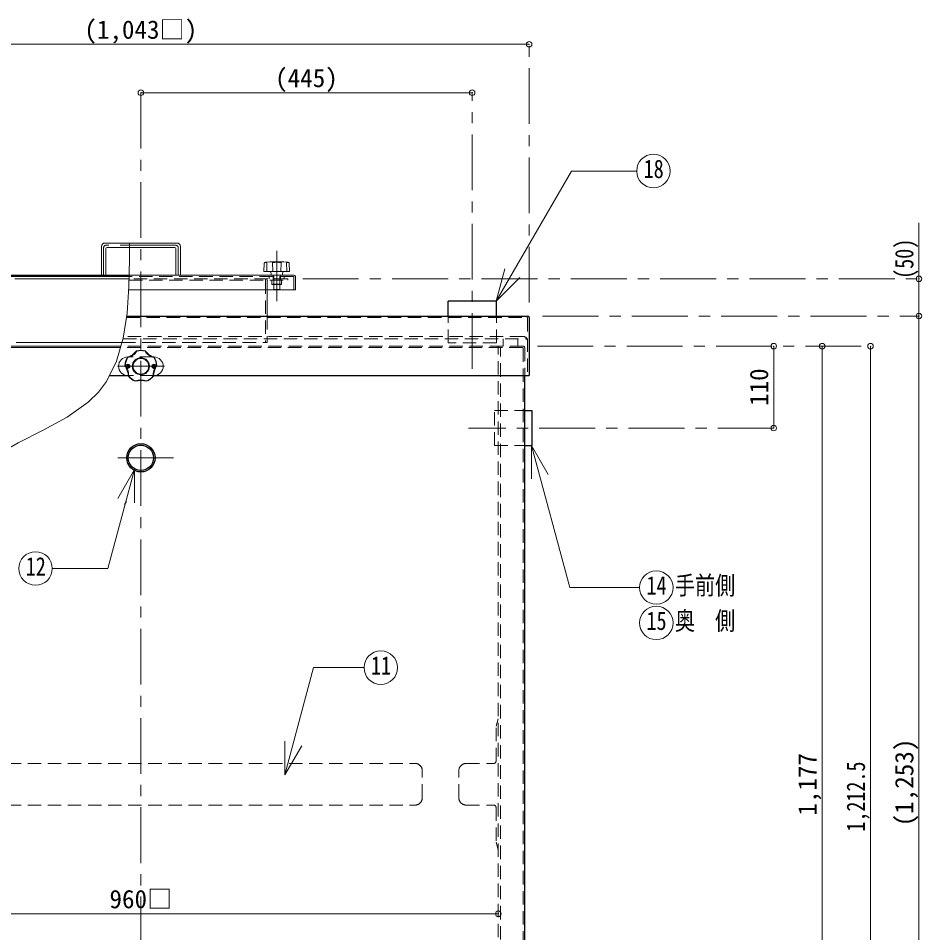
# Model space of a CAD drawing. Units: millimetres at full size, sheet at 1:15; details may follow other scales. Extents: x -3184 to 2891, y -2037 to 2178.
# Drawn here: x -311 to 902, y -1013 to 215 of the extents above; entities that cross this region are included whole.
import ezdxf
from ezdxf.enums import TextEntityAlignment as Align

# ---------------------------------------------------------------- set-up
doc = ezdxf.new("R2010")
doc.units = ezdxf.units.MM
doc.header["$LTSCALE"] = 15
doc.header["$PDMODE"] = 32
doc.header["$PDSIZE"] = 7.5
doc.linetypes.add('CHAIN1', pattern=[8, 5, -1, 1, -1])
doc.linetypes.add('DASHED1', pattern=[1.8, 1.2, -0.6])
doc.layers.add('0-0', color=7, linetype='Continuous', lineweight=18)
doc.styles.add('ＭＳ ゴシック', font='')
doc.styles.get('ＭＳ ゴシック').set_extended_font_data('MS Gothic')

msp = doc.modelspace()

# ---------------------------------------------------------------- linework, layer by layer
at = {"layer": '0-0', "color": 4, "lineweight": 9}
for p, q in [((-668.2, 180.37), (374.8, 180.37)), ((-146.7, 115.37), (298.3, 115.37)), ((898.3, -59.63), (898.3, -184.63)), ((-199.7, -91.13), (-199.7, -129.63)), ((-161.92, -86.63), (-195.2, -86.63)), ((-193.7, -94.13), (-193.7, -129.63)), ((-192.2, -92.63), (-161.94, -92.63)), ((-162.54, -134.63), (-316.2, -134.63)), ((22.8, -184.63), (22.8, -149.63)), ((898.3, -184.63), (898.3, -1437.63)), ((-314.2, -220.13), (-172.04, -220.13)), ((-626.7, -225.13), (-173.49, -225.13)), ((-626.7, -227.13), (-174.06, -227.13)), ((703.3, -225.13), (703.3, -335.13)), ((768.3, -225.13), (768.3, -1402.13)), ((833.3, -1437.63), (833.3, -225.13)), ((-626.7, -987.63), (333.3, -987.63))]:
    msp.add_line(p, q, dxfattribs=at)
at = {"layer": '0-0', "color": 4, "linetype": 'CHAIN1', "lineweight": 9}
for p, q in [((374.8, -166.63), (374.8, 180.37)), ((-146.7, 115.37), (-146.7, -1512.13)), ((298.3, -255.63), (298.3, 115.37)), ((-196.7, -92.63), (-196.7, -129.63)), ((-99.7, -89.63), (-193.7, -89.63)), ((-96.7, -92.63), (-96.7, -129.63)), ((35.8, -164.63), (35.8, -97.03)), ((70.8, -134.63), (898.3, -134.63)), ((392.8, -184.63), (898.3, -184.63)), ((385.8, -225.13), (833.3, -225.13)), ((-178.2, -252.13), (-115.2, -252.13)), ((703.3, -335.13), (293.3, -335.13)), ((-102.7, -375.13), (-190.7, -375.13))]:
    msp.add_line(p, q, dxfattribs=at)
at = {"layer": '0-0'}
for p, q in [((330.64, -164.86), (431.69, 10.16)), ((519.22, 10.16), (431.69, 10.16)), ((-161.94, -92.63), (-101.2, -92.63)), ((-98.2, -86.63), (-161.92, -86.63)), ((-99.7, -94.13), (-99.7, -129.63)), ((-93.7, -91.13), (-93.7, -129.63)), ((18.63, -124.42), (18.97, -113.9)), ((26.39, -112.04), (20.48, -112.35)), ((22.25, -124.83), (22.64, -113.19)), ((26.81, -112.03), (44.79, -112.03)), ((30.31, -124.83), (29.93, -113.19)), ((41.28, -124.83), (41.67, -113.19)), ((45.21, -112.04), (51.11, -112.35)), ((49.35, -124.83), (48.96, -113.19)), ((52.97, -124.42), (52.63, -113.9)), ((330.64, -164.86), (342.29, -121.4)), ((-162.44, -129.63), (58.8, -129.63)), ((52.57, -124.83), (19.03, -124.83)), ((28.17, -129.26), (27.8, -124.83)), ((43.43, -129.26), (43.8, -124.83)), ((60.8, -131.63), (60.8, -149.63)), ((330.64, -164.86), (362.46, -133.04)), ((60.8, -149.63), (-163.07, -149.63)), ((-164.2, -239.63), (-163.14, -239.63)), ((-130.27, -239.63), (-129.2, -239.63)), ((378.04, -358.38), (400.54, -397.35)), ((378.04, -358.38), (378.04, -403.38)), ((378.04, -358.38), (429.23, -549.4)), ((-155.28, -390.8), (-190.91, -523.79)), ((-155.28, -390.8), (-177.78, -429.78)), ((-155.28, -390.8), (-155.28, -435.8)), ((-265.68, -523.79), (-190.91, -523.79)), ((523.06, -549.4), (429.23, -549.4)), ((46.83, -800.78), (85.36, -656.99)), ((153.05, -656.99), (85.36, -656.99)), ((46.83, -800.78), (46.83, -755.78)), ((46.83, -800.78), (69.33, -761.81))]:
    msp.add_line(p, q, dxfattribs=at)
at = {"layer": '0-0', "color": 5, "lineweight": 25}
for p, q in [((-352.2, -129.63), (-162.44, -129.63)), ((-162.48, -131.63), (-351.2, -131.63)), ((330.8, -164.63), (265.8, -164.63)), ((265.8, -184.63), (265.8, -164.63)), ((330.8, -184.63), (330.8, -164.63)), ((-165.8, -184.63), (372.8, -184.63)), ((374.8, -186.63), (374.8, -264.63)), ((-189.04, -264.63), (-163.59, -264.63)), ((-129.81, -264.63), (374.8, -264.63)), ((368.8, -1432.63), (368.8, -264.63)), ((368.8, -311.63), (378.3, -311.63)), ((378.3, -311.63), (378.3, -358.63)), ((368.8, -358.63), (378.3, -358.63))]:
    msp.add_line(p, q, dxfattribs=at)
at = {"layer": '0-0', "color": 4, "linetype": 'DASHED1', "lineweight": 9}
for p, q in [((50.8, -134.63), (-162.54, -134.63)), ((57.8, -131.63), (-162.48, -131.63)), ((25.8, -131.63), (25.8, -134.63)), ((30.8, -136.63), (30.8, -129.63)), ((31.8, -149.13), (31.8, -129.63)), ((39.8, -149.13), (39.8, -129.63)), ((40.8, -136.63), (40.8, -129.63)), ((45.8, -131.63), (45.8, -134.63)), ((50.8, -134.63), (50.8, -136.63)), ((58.8, -132.63), (58.8, -149.63)), ((-162.58, -136.63), (50.8, -136.63)), ((20.8, -136.63), (20.8, -220.13)), ((22.8, -137.63), (22.8, -149.63)), ((29.3, -136.93), (29.3, -141.63)), ((29.55, -142.13), (29.3, -141.63)), ((35.8, -136.93), (35.8, -141.63)), ((42.3, -136.93), (42.3, -141.63)), ((31.8, -149.13), (32.3, -149.63)), ((31.8, -149.13), (39.8, -149.13)), ((39.3, -149.63), (39.8, -149.13)), ((22.8, -184.63), (22.8, -220.13)), ((-172.04, -220.13), (22.8, -220.13)), ((339.8, -225.13), (339.8, -215.13)), ((-130.27, -239.63), (-163.14, -239.63)), ((-166.7, -250.38), (-164.2, -249.13)), ((-166.7, -250.38), (-166.7, -253.88)), ((-164.2, -255.13), (-166.7, -253.88)), ((-164.2, -249.13), (-161.7, -250.38)), ((-161.7, -253.88), (-164.2, -255.13)), ((-161.7, -250.38), (-161.7, -253.88)), ((-129.2, -249.13), (-131.7, -250.38)), ((-131.7, -250.38), (-131.7, -253.88)), ((-131.7, -253.88), (-129.2, -255.13)), ((-126.7, -250.38), (-129.2, -249.13)), ((-129.2, -255.13), (-126.7, -253.88)), ((-126.7, -250.38), (-126.7, -253.88)), ((-166.19, -433.71), (-168.48, -437.68)), ((333.3, -725.63), (330.3, -735.63)), ((330.3, -782.63), (330.3, -735.63)), ((290.3, -785.63), (327.3, -785.63)), ((280.3, -831.63), (280.3, -795.63)), ((290.3, -841.63), (327.3, -841.63)), ((330.3, -844.63), (330.3, -891.63)), ((333.3, -901.63), (330.3, -891.63))]:
    msp.add_line(p, q, dxfattribs=at)
at = {"layer": '0-0', "linetype": 'DASHED1'}
for p, q in [((-166.11, -186.63), (371.8, -186.63)), ((265.8, -220.63), (265.8, -184.63)), ((330.8, -220.63), (330.8, -184.63)), ((372.8, -187.63), (372.8, -264.63)), ((-170.6, -215.13), (369.8, -215.13)), ((366.8, -212.13), (-170.01, -212.13)), ((330.8, -220.63), (265.8, -220.63)), ((359.8, -225.13), (359.8, -215.13)), ((365.8, -227.13), (-174.06, -227.13)), ((366.8, -225.13), (-173.49, -225.13)), ((333.3, -1397.13), (333.3, -225.13)), ((336.3, -1400.13), (336.3, -227.13)), ((366.8, -228.13), (366.8, -1431.63)), ((368.8, -227.13), (368.8, -264.63)), ((-129.81, -264.63), (-163.59, -264.63)), ((328.3, -311.63), (368.8, -311.63)), ((328.3, -358.63), (328.3, -311.63)), ((328.3, -358.63), (368.8, -358.63)), ((-514.7, -785.63), (221.3, -785.63)), ((231.3, -831.63), (231.3, -795.63)), ((-514.7, -841.63), (221.3, -841.63))]:
    msp.add_line(p, q, dxfattribs=at)
at = {"layer": '0-0'}
msp.add_lwpolyline([(-161.92, -86.63), (-162, -108.21), (-162.76, -145), (-165.18, -180.59), (-170.34, -214.24), (-179.29, -245.19), (-193.08, -272.68), (-203.72, -286.75), (-217.52, -300.24), (-245.9, -320.31), (-277.99, -337.97), (-311.35, -355.09), (-343.55, -373.55)], dxfattribs=at)
at = {"layer": '0-0', "color": 4, "linetype": 'DASHED1', "lineweight": 9}
msp.add_lwpolyline([(29.55, -142.13), (42.05, -142.13), (42.3, -141.63)], dxfattribs=at)
at = {"layer": '0-0'}
for centre, radius in [((541.72, 10.16), 22.5), ((-146.7, -252.13), 10.5), ((-288.18, -523.79), 22.5), ((545.56, -549.4), 22.5), ((545.56, -596.9), 22.5), ((175.55, -656.99), 22.5)]:
    msp.add_circle(centre, radius, dxfattribs=at)
at = {"layer": '0-0', "color": 4, "lineweight": 9}
msp.add_circle((-146.7, -252.13), 11.5, dxfattribs=at)
at = {"layer": '0-0', "color": 4, "linetype": 'DASHED1', "lineweight": 9}
for centre in [(-164.2, -252.13), (-129.2, -252.13)]:
    msp.add_circle(centre, 1.5, dxfattribs=at)
at = {"layer": '0-0', "color": 5, "lineweight": 25}
for radius in [19, 17]:
    msp.add_circle((-146.7, -375.13), radius, dxfattribs=at)
at = {"layer": '0-0', "color": 4, "lineweight": 9}
for centre, radius in [((-195.2, -91.13), 4.5), ((-192.2, -94.13), 1.5)]:
    msp.add_arc(centre, radius, 90, 180, dxfattribs=at)
at = {"layer": '0-0', "color": 4, "linetype": 'CHAIN1', "lineweight": 9}
for centre, start, end in [((-193.7, -92.63), 90, 180), ((-99.7, -92.63), 0, 90)]:
    msp.add_arc(centre, 3, start, end, dxfattribs=at)
at = {"layer": '0-0'}
for centre, radius, start, end in [((-101.2, -94.13), 1.5, 0, 90), ((-98.2, -91.13), 4.5, 0, 90), ((20.57, -113.95), 1.6, 93.01913, 178.15415), ((20.19, -114.49), 1.66, 93.02757, 128.73305), ((20.26, -120.8), 7.97, 72.62002, 91.09064), ((26.81, -120.03), 8, 90, 93.01913), ((30.33, -113.18), 0.4, 97.29873, 181.90915), ((35.8, -155.9), 43.47, 82.70127, 97.29873), ((41.27, -113.18), 0.4, 358.09085, 82.70127), ((44.79, -120.03), 8, 86.98087, 90), ((51.34, -120.8), 7.97, 88.90936, 107.37998), ((51.03, -113.95), 1.6, 1.84585, 86.98087), ((51.4, -114.49), 1.66, 51.26695, 86.97243), ((19.03, -124.43), 0.4, 178.15415, 270), ((28.57, -129.23), 0.4, 184.76364, 270), ((43.03, -129.23), 0.4, 270, 355.23636), ((52.57, -124.43), 0.4, 270, 1.84585), ((58.8, -131.63), 2, 0, 90), ((-175.54, -212.43), 29.89, 291.41115, 320.58885), ((-168.45, -222.19), 18.83, 283.0119, 328.9881), ((-146.7, -252.13), 21.5, 74.5, 105.5), ((-146.7, -252.13), 21, 74.5, 105.5), ((-124.95, -222.19), 18.83, 211.0119, 256.9881), ((-117.86, -212.43), 29.89, 219.41115, 248.58885), ((-164.2, -252.13), 12.5, 90, 270), ((-146.7, -252.13), 21.5, 146.5, 177.5), ((-146.7, -252.13), 21, 146.5, 177.5), ((-129.2, -252.13), 12.5, 270, 90), ((-146.7, -252.13), 21, 2.5, 33.5), ((-146.7, -252.13), 21.5, 2.5, 33.5), ((-193.37, -267.29), 29.89, 3.41115, 32.58885), ((-181.9, -263.57), 18.83, 355.0119, 40.9881), ((-111.51, -263.57), 18.83, 139.0119, 184.9881), ((-100.04, -267.29), 29.89, 147.41115, 176.58885), ((-146.7, -252.13), 21.5, 218.5, 249.5), ((-146.7, -252.13), 21, 218.5, 249.5), ((-146.7, -252.13), 21, 290.5, 321.5), ((-146.7, -252.13), 21.5, 290.5, 321.5), ((-146.7, -301.2), 29.89, 75.41115, 104.58885), ((-146.7, -289.14), 18.83, 67.0119, 112.9881)]:
    msp.add_arc(centre, radius, start, end, dxfattribs=at)
at = {"layer": '0-0', "color": 4, "linetype": 'DASHED1', "lineweight": 9}
for centre, radius, start, end in [((22.8, -136.63), 2, 90, 180), ((57.8, -132.63), 1, 0, 90), ((23.8, -137.63), 1, 90, 180), ((29.6, -136.93), 0.3, 90, 180), ((25.62, -53.68), 88.54, 272.54473, 276.60311), ((35.5, -136.93), 0.3, 0, 90), ((36.1, -136.93), 0.3, 90, 180), ((45.98, -53.68), 88.54, 263.39689, 267.45527), ((42, -136.93), 0.3, 0, 90), ((290.3, -795.63), 10, 90, 180), ((327.3, -782.63), 3, 270, 0), ((290.3, -831.63), 10, 180, 270), ((327.3, -844.63), 3, 0, 90)]:
    msp.add_arc(centre, radius, start, end, dxfattribs=at)
at = {"layer": '0-0', "linetype": 'DASHED1'}
for centre, radius, start, end in [((371.8, -187.63), 1, 0, 90), ((366.8, -218.13), 6, 0, 90), ((369.8, -218.13), 3, 0, 90), ((365.8, -228.13), 1, 0, 90), ((366.8, -227.13), 2, 0, 90), ((221.3, -795.63), 10, 0, 90), ((221.3, -831.63), 10, 270, 0)]:
    msp.add_arc(centre, radius, start, end, dxfattribs=at)
at = {"layer": '0-0', "color": 5, "lineweight": 25}
msp.add_arc((372.8, -186.63), 2, 0, 90, dxfattribs=at)
at = {"layer": '0-0', "color": 1}
for p in [(374.8, 180.37), (-146.7, 115.37), (298.3, 115.37), (898.3, -134.63), (898.3, -184.63), (703.3, -225.13), (768.3, -225.13), (833.3, -225.13), (703.3, -335.13), (333.3, -987.63)]:
    msp.add_point(p, dxfattribs=at)

# ---------------------------------------------------------------- texts
at = {"layer": '0-0', "style": 'ＭＳ ゴシック'}
for s, p in [('(1,043□)', (-222.64, 180.37)), ('(445)', (33.61, 115.37)), ('960□', (-188.89, -987.63))]:
    msp.add_text(s, height=24.74, dxfattribs=at).set_placement(p, align=Align.BOTTOM_LEFT)
at = {"layer": '0-0', "style": 'ＭＳ ゴシック', "width": 0.8}
for s, p in [('18', (528.6, -6.72)), ('12', (-301.31, -540.66)), ('14', (532.43, -566.28)), ('手前側', (570.56, -566.28)), ('15', (532.43, -613.78)), ('奥\u3000側', (570.56, -613.78)), ('11', (162.43, -673.86))]:
    msp.add_text(s, height=24.74, dxfattribs=at).set_placement(p, align=Align.BOTTOM_LEFT)
for s, p in [('(50)', (898.3, -134.63)), ('1,212.5', (833.3, -877.32))]:
    msp.add_text(s, height=24.74, rotation=90, dxfattribs=at).set_placement(p, align=Align.BOTTOM_LEFT)
at = {"layer": '0-0', "style": 'ＭＳ ゴシック'}
for s, p in [('110', (703.3, -305.44)), ('(1,253)', (898.3, -870.19)), ('1,177', (768.3, -855.82))]:
    msp.add_text(s, height=24.74, rotation=90, dxfattribs=at).set_placement(p, align=Align.BOTTOM_LEFT)

doc.saveas('drawing.dxf')
